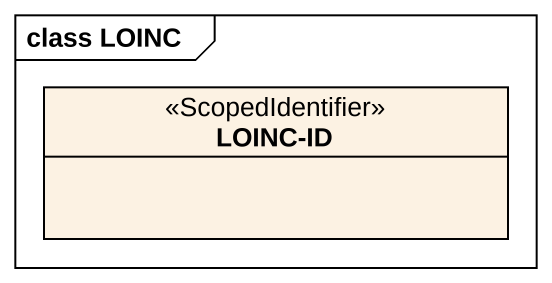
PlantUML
@startuml
mainframe class LOINC
hide circle
hide empty members
enum "LOINC-ID" as LOINC_ID <<ScopedIdentifier>>
@enduml
